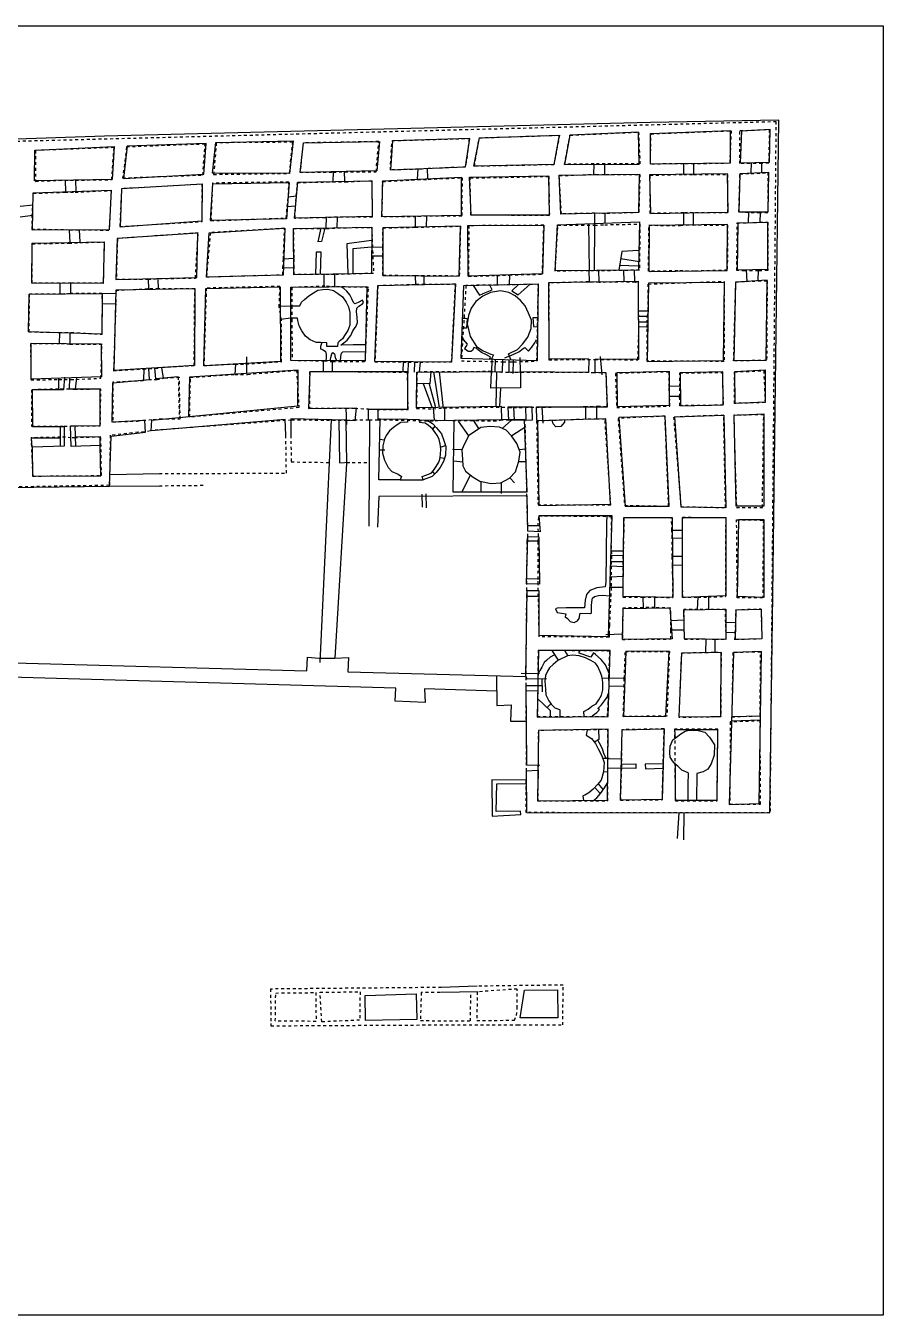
# Model space of a CAD drawing. Header units: inches. Extents: x -21 to 47.1, y -6.2 to 38.1.
# Drawn here: x 17.66 to 47.12, y -6.2 to 38.1 of the extents above; entities that cross this region are included whole.
import ezdxf

# ---------------------------------------------------------------- set-up
doc = ezdxf.new("R2010")
doc.units = ezdxf.units.IN
doc.header["$LTSCALE"] = 0.025
doc.header["$MEASUREMENT"] = 0
doc.linetypes.add('HIDDEN', pattern=[0.375, 0.25, -0.125])
doc.layers.add('3d-1', color=1, linetype='Continuous')
doc.layers.add('Walls', color=5, linetype='Continuous')
picture_1 = doc.add_image_def('image1.jpg', size_in_pixel=(5502, 3580))

msp = doc.modelspace()

# ---------------------------------------------------------------- linework, layer by layer
at = {"layer": '3d-1', "linetype": 'HIDDEN'}
msp.add_lwpolyline([(-16.827, 33.253), (43.434, 34.813), (43.231, 11.06), (34.853, 11.068), (34.861, 12.325), (34.861, 12.494), (34.869, 12.708), (34.869, 12.869), (34.853, 15.253), (34.853, 15.422), (34.853, 15.659), (34.853, 15.835), (34.875, 18.485), (34.875, 18.7), (34.875, 18.922), (34.875, 19.091), (34.891, 20.386), (34.906, 20.547), (34.906, 20.738), (34.906, 20.915), (34.818, 24.548), (34.455, 24.548), (34.266, 24.548), (34.029, 24.548), (33.824, 24.517), (32.023, 24.535), (31.661, 24.515), (29.766, 24.555), (29.444, 24.555), (29.001, 24.555), (28.699, 24.535), (26.79, 24.552), (22.205, 24.214), (21.945, 24.188), (21.737, 24.136), (21.528, 24.136), (20.564, 24.032), (20.538, 22.313), (13.288, 22.185)], dxfattribs=at)
for points in [[(28.623, 33.088), (29.7, 33.088), (29.788, 34.121), (27.194, 34.077), (27.085, 33.066), (28.227, 33.066)], [(31.147, 33.17), (30.188, 33.148), (30.244, 34.151), (32.898, 34.229), (32.775, 33.248), (31.482, 33.192)], [(33.244, 34.251), (35.998, 34.34), (35.809, 33.326), (33.076, 33.27)], [(37.189, 33.354), (36.174, 33.34), (36.359, 34.34), (38.719, 34.449), (38.761, 33.362), (37.566, 33.354)], [(40.262, 33.358), (39.126, 33.348), (39.14, 34.387), (41.898, 34.494), (41.845, 33.375), (40.619, 33.352)], [(42.541, 33.366), (42.199, 33.366), (42.199, 34.499), (43.206, 34.535), (43.188, 33.384), (42.954, 33.366)], [(19.378, 32.795), (20.617, 32.815), (20.696, 33.916), (18.001, 33.818), (18.001, 32.756), (19.004, 32.795)], [(20.991, 32.874), (23.745, 32.972), (23.824, 34.034), (21.128, 33.936)], [(26.721, 33.032), (26.834, 34.099), (24.21, 34.081), (24.117, 32.994)], [(26.997, 32.715), (28.205, 32.737), (28.645, 32.737), (29.546, 32.781), (29.568, 31.528), (28.359, 31.528), (27.942, 31.506), (26.909, 31.484), (26.931, 31.88), (26.953, 32.253)], [(31.493, 32.824), (32.653, 32.88), (32.642, 31.565), (31.437, 31.565), (31.069, 31.542), (29.909, 31.531), (29.921, 32.746), (31.125, 32.813)], [(32.931, 32.869), (35.63, 32.925), (35.652, 31.576), (32.954, 31.598)], [(37.59, 32.991), (38.759, 32.995), (38.726, 31.682), (37.574, 31.649), (37.215, 31.662), (36.068, 31.636), (35.992, 32.947), (37.253, 32.997)], [(40.606, 32.987), (41.775, 32.992), (41.775, 31.676), (40.592, 31.673), (40.268, 31.673), (39.119, 31.653), (39.112, 32.966), (40.268, 32.994)], [(42.972, 33.042), (43.152, 33.06), (43.152, 31.675), (42.882, 31.675), (42.487, 31.675), (42.163, 31.693), (42.199, 33.006), (42.577, 33.024)], [(19.358, 32.382), (20.597, 32.441), (20.519, 31.065), (19.476, 31.084), (19.161, 31.084), (17.883, 31.104), (17.883, 31.537), (17.902, 31.93), (17.922, 32.343), (19.004, 32.382)], [(20.892, 31.202), (23.725, 31.379), (23.725, 32.657), (20.951, 32.5)], [(26.684, 32.264), (26.703, 32.732), (24.079, 32.695), (24.023, 31.402), (26.609, 31.496), (26.646, 31.889)], [(26.515, 30.091), (26.553, 31.14), (24.004, 30.99), (23.873, 29.473), (26.497, 29.548), (26.497, 29.791)], [(26.865, 31.133), (27.986, 31.133), (28.381, 31.155), (29.546, 31.177), (29.612, 29.595), (28.271, 29.551), (27.92, 29.551), (26.887, 29.551), (26.887, 29.793), (26.887, 30.123)], [(31.426, 31.188), (32.597, 31.214), (32.558, 29.502), (31.352, 29.509), (31.043, 29.509), (29.933, 29.521), (29.931, 30.183), (29.933, 30.507), (29.936, 31.154), (31.043, 31.177)], [(32.871, 29.492), (33.839, 29.522), (34.278, 29.537), (35.413, 29.567), (35.459, 31.247), (32.886, 31.231)], [(37.552, 31.264), (38.762, 31.289), (38.747, 29.706), (37.371, 29.679), (37.017, 29.679), (35.855, 29.673), (35.946, 31.252), (37.21, 31.252)], [(40.567, 31.261), (41.775, 31.245), (41.763, 29.703), (40.637, 29.67), (40.063, 29.681), (39.057, 29.67), (39.074, 31.245), (40.153, 31.243)], [(42.882, 31.352), (43.152, 31.352), (43.152, 29.697), (42.829, 29.679), (42.361, 29.679), (42.091, 29.697), (42.109, 31.334), (42.469, 31.334)], [(17.883, 30.612), (19.142, 30.632), (19.515, 30.652), (20.361, 30.671), (20.322, 29.256), (19.22, 29.256), (18.827, 29.256), (17.883, 29.256)], [(23.489, 29.433), (23.587, 30.986), (20.814, 30.789), (20.774, 29.393), (21.856, 29.393), (22.25, 29.413)], [(37.431, 26.64), (38.691, 26.622), (38.727, 27.737), (38.727, 27.917), (38.727, 28.132), (38.709, 28.312), (38.709, 29.301), (38.601, 29.283), (38.205, 29.301), (37.359, 29.283), (36.999, 29.301), (35.632, 29.265), (35.632, 26.622), (36.766, 26.64), (36.964, 26.64), (37.215, 26.64)], [(39.05, 28.33), (39.05, 29.229), (41.659, 29.319), (41.659, 26.568), (39.014, 26.586), (39.014, 27.737), (39.014, 27.881), (39.014, 28.097)], [(42.829, 29.337), (43.134, 29.337), (43.116, 26.604), (41.983, 26.586), (42.055, 29.301), (42.415, 29.319)], [(18.886, 28.882), (17.784, 28.882), (17.765, 27.584), (18.807, 27.564), (19.22, 27.564), (20.283, 27.505), (20.302, 28.528), (20.283, 28.902), (19.201, 28.902)], [(20.676, 26.247), (21.699, 26.306), (21.896, 26.326), (22.112, 26.326), (22.348, 26.365), (23.45, 26.424), (23.469, 29.059), (22.23, 29.059), (21.856, 29.059), (20.774, 29), (20.755, 28.902), (20.755, 28.548)], [(26.368, 28.437), (26.395, 29.144), (23.865, 29.089), (23.783, 26.424), (24.844, 26.479), (25.225, 26.479), (26.449, 26.56), (26.449, 28.002)], [(28.205, 26.564), (29.326, 26.564), (29.436, 29.112), (28.293, 29.134), (27.942, 29.156), (26.799, 29.112), (26.799, 28.475), (26.799, 28.014), (26.821, 26.608), (27.92, 26.586)], [(29.661, 26.558), (30.637, 26.548), (30.805, 26.548), (31.032, 26.548), (31.209, 26.548), (32.294, 26.558), (32.422, 29.219), (31.367, 29.209), (31.042, 29.209), (29.76, 29.17)], [(32.629, 26.587), (33.783, 26.568), (34.059, 26.558), (34.286, 26.558), (34.424, 26.558), (35.223, 26.577), (35.272, 29.219), (34.306, 29.2), (33.852, 29.19), (32.787, 29.18)], [(17.843, 25.932), (18.807, 25.952), (18.984, 25.952), (19.22, 25.952), (19.397, 25.952), (20.243, 25.991), (20.283, 27.151), (19.181, 27.151), (18.827, 27.171), (17.824, 27.171)], [(25.279, 26.125), (26.966, 26.261), (27.048, 24.983), (23.293, 24.656), (23.32, 26.016), (24.844, 26.125)], [(28.667, 24.96), (28.975, 24.96), (29.436, 24.938), (29.744, 24.916), (30.799, 24.916), (30.777, 26.19), (28.249, 26.212), (27.92, 26.212), (27.414, 26.212), (27.414, 24.96)], [(31.088, 24.955), (31.651, 24.939), (32.026, 24.97), (33.824, 25.002), (34.027, 25.002), (34.262, 24.986), (34.418, 24.986), (36.857, 25.017), (37.31, 25.033), (37.638, 25.017), (37.607, 26.174), (37.451, 26.174), (37.185, 26.174), (36.997, 26.189), (36.778, 26.189), (34.418, 26.189), (34.246, 26.189), (34.012, 26.189), (33.808, 26.205), (33.652, 26.22), (31.104, 26.205)], [(39.764, 25.705), (39.764, 26.205), (37.92, 26.158), (37.966, 24.986), (39.795, 25.033), (39.78, 25.361)], [(40.139, 25.705), (40.139, 26.174), (41.593, 26.189), (41.624, 25.064), (40.139, 25.049), (40.124, 25.361)], [(42.015, 26.205), (43.016, 26.252), (43.062, 25.158), (42.015, 25.127)], [(22.042, 24.575), (22.286, 24.602), (22.967, 24.602), (22.939, 26.016), (22.45, 25.989), (22.178, 25.935), (21.906, 25.935), (21.688, 25.907), (20.654, 25.853), (20.654, 24.493), (21.497, 24.52), (21.688, 24.548)], [(17.863, 24.34), (18.846, 24.34), (18.984, 24.34), (19.22, 24.34), (19.358, 24.359), (20.224, 24.359), (20.243, 25.618), (19.378, 25.598), (19.161, 25.618), (18.945, 25.618), (18.787, 25.618), (17.863, 25.598)], [(37.763, 21.642), (37.56, 24.58), (37.279, 24.58), (36.888, 24.58), (35.215, 24.517), (35.262, 21.642)], [(39.748, 21.595), (39.623, 24.689), (38.013, 24.611), (38.232, 21.627)], [(41.702, 21.549), (41.64, 24.72), (39.92, 24.658), (40.171, 21.58)], [(42.078, 21.549), (42.969, 21.549), (43.016, 24.736), (41.984, 24.72)], [(17.843, 23.946), (17.902, 22.629), (20.263, 22.648), (20.243, 23.966), (19.358, 23.946), (19.22, 23.946), (19.024, 23.966), (18.866, 23.966)], [(37.701, 17.183), (37.701, 17.097), (35.302, 17.109), (35.278, 18.48), (35.265, 18.688), (35.265, 18.92), (35.265, 19.079), (35.265, 20.388), (35.278, 20.56), (35.278, 20.719), (35.265, 20.914), (35.29, 21.269), (37.775, 21.245), (37.775, 20.058), (37.787, 19.887), (37.775, 19.691), (37.775, 19.532), (37.775, 19.153), (37.775, 18.798), (37.714, 17.501)], [(39.859, 20.769), (39.847, 21.192), (38.215, 21.192), (38.191, 20.044), (38.178, 19.887), (38.178, 19.681), (38.178, 19.488), (38.178, 19.173), (38.178, 18.787), (38.178, 18.472), (38.843, 18.472), (39.279, 18.472), (39.896, 18.46), (39.883, 19.56), (39.871, 19.874), (39.871, 20.503)], [(40.222, 18.472), (40.754, 18.472), (41.105, 18.472), (41.709, 18.497), (41.721, 21.192), (40.222, 21.204), (40.21, 20.757), (40.21, 20.467), (40.21, 19.862), (40.21, 19.548)], [(42.084, 21.132), (43.003, 21.119), (42.979, 18.448), (42.108, 18.448)], [(38.16, 17.019), (39.823, 17.034), (39.823, 17.312), (39.823, 17.687), (39.823, 18.098), (39.267, 18.11), (38.868, 18.11), (38.178, 18.098), (38.168, 17.525), (38.163, 17.171)], [(41.709, 17.59), (41.697, 18.049), (41.129, 18.049), (40.754, 18.049), (40.27, 18.049), (40.27, 17.687), (40.27, 17.324), (40.295, 17.022), (41.044, 17.034), (41.359, 17.022), (41.721, 17.022), (41.721, 17.24)], [(42.06, 17.614), (42.06, 18.037), (42.919, 18.074), (42.955, 17.034), (42.024, 17.01), (42.036, 17.252)], [(35.251, 15.241), (35.241, 14.371), (37.643, 14.371), (37.706, 15.409), (37.694, 15.712), (37.73, 16.618), (35.263, 16.642), (35.251, 15.861), (35.251, 15.641), (35.251, 15.371)], [(38.226, 15.675), (38.262, 16.606), (39.773, 16.606), (39.689, 14.382), (38.189, 14.37), (38.226, 15.385)], [(40.197, 16.558), (41.007, 16.57), (41.345, 16.582), (41.551, 16.57), (41.539, 14.358), (40.112, 14.334)], [(41.919, 14.359), (42.892, 14.394), (42.909, 16.585), (41.955, 16.568)], [(41.849, 11.355), (42.909, 11.355), (42.892, 14.218), (41.866, 14.182)], [(35.263, 12.34), (35.253, 11.47), (37.655, 11.47), (37.665, 12.45), (37.655, 13.051), (37.665, 13.921), (35.273, 13.891), (35.263, 12.961), (35.263, 12.74), (35.263, 12.47)], [(38.124, 12.588), (38.092, 11.497), (39.535, 11.514), (39.546, 12.192), (39.557, 12.588), (39.595, 13.944), (38.14, 13.917), (38.124, 12.929)], [(39.981, 11.47), (41.412, 11.47), (41.442, 13.931), (39.951, 13.941), (39.966, 12.783), (39.961, 12.555)]]:
    msp.add_lwpolyline(points, close=True, dxfattribs=at)
at = {"layer": 'Walls'}
for points in [[(35.26, 12.516), (34.854, 12.495), (34.865, 11.07), (43.231, 11.06), (43.328, 18.551), (43.537, 34.862), (39.131, 34.775), (20.365, 34.307), (7.301, 33.86), (-14.378, 33.164)], [(37.18, 33.344), (37.165, 32.984)], [(37.559, 32.989), (37.556, 33.346)], [(40.275, 32.993), (40.27, 33.358)], [(40.604, 33.361), (40.604, 32.997)], [(42.585, 33.043), (42.594, 33.387)], [(42.934, 33.397), (42.934, 33.06)], [(19.015, 32.791), (19.029, 32.397)], [(19.372, 32.797), (19.378, 32.408)], [(28.227, 32.752), (28.238, 33.086)], [(28.607, 33.095), (28.618, 32.759)], [(31.131, 33.191), (31.114, 32.827)], [(31.471, 32.843), (31.465, 33.203)], [(17.471, 31.906), (17.913, 31.953)], [(26.655, 31.895), (26.935, 31.913)], [(26.968, 32.252), (26.677, 32.212)], [(17.903, 31.583), (17.471, 31.529)], [(27.979, 31.155), (27.997, 31.514)], [(28.366, 31.521), (28.348, 31.163)], [(31.039, 31.553), (31.039, 31.182)], [(31.427, 31.191), (31.444, 31.56)], [(37.207, 31.656), (37.207, 31.307)], [(37.573, 31.32), (37.568, 31.664)], [(40.271, 31.258), (40.276, 31.675)], [(40.594, 31.68), (40.59, 31.261)], [(42.494, 31.341), (42.504, 31.701)], [(42.89, 31.701), (42.878, 31.347)], [(19.156, 31.083), (19.177, 30.655)], [(19.502, 31.085), (19.516, 30.661)], [(27.941, 31.149), (27.822, 30.688), (27.703, 30.673), (27.807, 31.149)], [(36.992, 31.3), (37.023, 29.693)], [(37.207, 31.307), (37.186, 29.691)], [(29.546, 30.718), (28.699, 30.614), (28.729, 29.589)], [(27.793, 29.559), (27.807, 30.317), (27.644, 30.317), (27.614, 29.559)], [(28.907, 29.574), (28.907, 30.451), (29.546, 30.51)], [(29.546, 30.495), (29.933, 30.51)], [(29.546, 30.198), (29.933, 30.198)], [(38.717, 30.376), (38.137, 30.347), (38.033, 29.708)], [(26.871, 29.79), (26.514, 29.777)], [(26.525, 30.091), (26.869, 30.114)], [(37.003, 29.689), (37.015, 29.304)], [(37.357, 29.309), (37.35, 29.693)], [(38.063, 29.871), (38.702, 29.856)], [(38.747, 29.99), (38.093, 30.094)], [(38.2, 29.702), (38.205, 29.321)], [(38.586, 29.326), (38.58, 29.707)], [(42.442, 29.318), (42.423, 29.711)], [(42.828, 29.717), (42.816, 29.339)], [(18.848, 28.893), (18.848, 29.251)], [(19.205, 29.25), (19.198, 28.894)], [(21.867, 29.408), (21.878, 29.045)], [(22.226, 29.052), (22.214, 29.416)], [(27.909, 29.131), (27.915, 29.562)], [(28.275, 29.568), (28.272, 29.134)], [(31.042, 29.514), (31.047, 29.202)], [(31.351, 29.208), (31.346, 29.512)], [(33.857, 29.531), (33.857, 29.2)], [(34.282, 29.209), (34.29, 29.544)], [(37.01, 26.643), (35.64, 26.653), (35.63, 29.284), (38.697, 29.328), (38.719, 26.631), (37.223, 26.642)], [(20.77, 28.904), (20.284, 28.893)], [(26.772, 28.482), (27.084, 28.481), (27.136, 28.606), (27.24, 28.7), (27.386, 28.825), (27.553, 28.929), (27.699, 29.013), (27.866, 29.044), (28.043, 29.054), (28.231, 29.002), (28.377, 28.909), (28.544, 28.783), (28.669, 28.606), (28.753, 28.439), (28.794, 28.252), (28.794, 28.001), (28.794, 27.814), (28.732, 27.626), (28.617, 27.459), (28.544, 27.344), (28.429, 27.251), (28.388, 27.209), (28.377, 27.084), (28.012, 27.084), (28.012, 27.209), (27.793, 27.219), (27.637, 27.219), (27.438, 27.313), (27.272, 27.438), (27.146, 27.616), (27.052, 27.793), (27.011, 27.97), (27, 28.054), (26.77, 28.052)], [(29.334, 27.136), (28.909, 27.136), (28.482, 27.126), (28.596, 27.209), (28.701, 27.303), (28.826, 27.459), (28.899, 27.616), (29.014, 27.782), (29.055, 27.908), (29.045, 28.095), (29.024, 28.272), (29.034, 28.398), (29.107, 28.471), (29.233, 28.544), (29.264, 28.596), (29.233, 28.669), (29.087, 28.596), (28.972, 28.544), (28.92, 28.596), (28.867, 28.721), (28.794, 28.856), (28.69, 28.982), (28.586, 29.075), (28.513, 29.117)], [(34.337, 26.614), (34.25, 26.834), (34.552, 26.98), (34.73, 27.157), (34.907, 27.407), (35.022, 27.699), (35.032, 27.981), (34.938, 28.231), (34.824, 28.481), (34.657, 28.658), (34.479, 28.825), (34.26, 28.94), (33.968, 28.992), (33.624, 28.94), (33.363, 28.815), (33.123, 28.627), (32.967, 28.398), (32.873, 28.147), (32.831, 27.866), (32.925, 27.428), (33.144, 27.084), (33.374, 26.938), (33.645, 26.813), (33.728, 26.792), (33.654, 26.634)], [(33.03, 29.182), (33.249, 28.846), (33.457, 28.94), (33.687, 29.023), (33.601, 29.194)], [(34.588, 29.215), (34.365, 28.992), (34.584, 28.856), (34.996, 29.224)], [(20.281, 28.547), (20.76, 28.562)], [(26.411, 28.468), (26.772, 28.482)], [(26.77, 28.052), (26.413, 28.009)], [(32.676, 28.058), (32.769, 28.054), (32.831, 28.043), (32.81, 27.709), (32.664, 27.716)], [(35.251, 28.07), (35.084, 28.064), (35.105, 27.772), (35.246, 27.758)], [(38.706, 28.306), (39.049, 28.306)], [(39.046, 28.108), (38.707, 28.108)], [(38.709, 27.926), (39.043, 27.926)], [(18.824, 27.188), (18.834, 27.551)], [(19.174, 27.539), (19.174, 27.184)], [(39.04, 27.748), (38.71, 27.754)], [(27.833, 27.217), (27.783, 27.084), (27.783, 27), (27.877, 26.969), (27.96, 26.907), (27.981, 26.802), (27.981, 26.677), (27.97, 26.604)], [(33.585, 26.636), (33.624, 26.688), (33.614, 26.729), (33.468, 26.802), (33.322, 26.875), (33.217, 26.959), (33.134, 27.021), (33.061, 27.053), (33.009, 26.948), (32.956, 26.907), (32.863, 26.907), (32.769, 26.98), (32.748, 27.011), (32.821, 27.115), (32.842, 27.157), (32.769, 27.24), (32.706, 27.324), (32.653, 27.42)], [(34.125, 26.698), (34.427, 26.813), (34.605, 26.896), (34.751, 27.011), (34.813, 27.053), (34.938, 26.927), (35.053, 27.063), (35.147, 27.209), (35.21, 27.324)], [(25.242, 26.729), (25.242, 26.149)], [(27.885, 26.594), (27.885, 26.21)], [(28.116, 26.594), (28.148, 26.708), (28.179, 26.834), (28.21, 26.875), (28.273, 26.834), (28.294, 26.708), (28.325, 26.625), (28.346, 26.583)], [(28.194, 26.592), (28.194, 26.21)], [(28.471, 26.594), (28.492, 26.74), (28.513, 26.854), (28.555, 26.896), (29.329, 26.906)], [(34.019, 24.563), (34.003, 25.019), (31.082, 24.97), (31.099, 26.203), (34.036, 26.219), (34.052, 26.622)], [(33.679, 26.674), (33.663, 26.155)], [(33.79, 26.63), (33.777, 26.218)], [(34.263, 26.616), (34.263, 26.203), (34.661, 26.209)], [(34.407, 26.612), (34.393, 26.155)], [(37.01, 26.643), (36.998, 26.194), (34.661, 26.209), (34.647, 26.701)], [(35.245, 24.528), (35.224, 24.562), (35.21, 25.012), (37.646, 25.012), (37.603, 26.18), (37.223, 26.194), (37.223, 26.642)], [(37.4, 26.74), (37.452, 26.114)], [(13.609, 22.195), (20.544, 22.281), (20.601, 24), (21.776, 24.143), (21.748, 24.544), (20.63, 24.487), (20.658, 25.833), (21.91, 25.95), (21.886, 26.321)], [(21.723, 26.322), (21.712, 25.931)], [(26.599, 24.035), (26.58, 24.574), (21.97, 24.184), (21.989, 24.555), (27.008, 25.038), (27.026, 26.265), (23.29, 26.023), (23.254, 24.677)], [(22.9, 26.042), (22.137, 25.968), (22.097, 26.344)], [(22.331, 26.358), (22.384, 25.992)], [(24.86, 26.125), (24.878, 26.477)], [(29.463, 20.904), (29.487, 24.552), (29.439, 24.552), (29.439, 24.931), (30.79, 24.931), (30.79, 26.21), (27.425, 26.21), (27.378, 24.954), (29.013, 24.978), (28.965, 24.528), (28.657, 24.552), (28.681, 23.059), (28.277, 16.376), (28.752, 16.403), (28.728, 15.906), (34.842, 15.74), (34.89, 18.701), (35.292, 18.701), (35.292, 17.161), (37.686, 17.114)], [(30.625, 26.558), (30.612, 26.219)], [(30.805, 26.556), (30.79, 26.171)], [(31.016, 26.555), (31.001, 26.203)], [(31.58, 26.206), (31.548, 25.801), (31.093, 25.816)], [(31.209, 26.553), (31.183, 26.204)], [(31.668, 26.206), (31.866, 24.983)], [(31.871, 26.208), (32.007, 24.957)], [(34.661, 26.209), (34.657, 25.666), (33.645, 25.655), (33.665, 26.217)], [(33.831, 26.218), (33.812, 25.009)], [(18.996, 26.023), (18.959, 25.596), (17.881, 25.596), (17.899, 24.332), (18.977, 24.332), (18.977, 23.663), (17.881, 23.626), (17.899, 22.623), (20.241, 22.641), (20.223, 23.682), (19.219, 23.645), (19.2, 24.351), (20.223, 24.37), (20.223, 25.614), (19.163, 25.614), (19.178, 26.005)], [(18.791, 25.991), (18.791, 25.596)], [(19.407, 26.013), (19.355, 25.614)], [(31.316, 25.809), (31.625, 24.979)], [(31.517, 25.802), (31.745, 24.981)], [(40.153, 25.714), (39.781, 25.707)], [(33.968, 25.655), (33.933, 25.018)], [(39.781, 25.38), (40.158, 25.374)], [(28.664, 24.973), (28.681, 24.407)], [(29.796, 22.506), (29.838, 24.581), (29.765, 24.581), (29.773, 24.931)], [(31.659, 24.98), (31.69, 24.549)], [(32.049, 24.987), (32.049, 24.541)], [(34.415, 24.998), (34.444, 24.551)], [(34.828, 24.998), (34.842, 24.558)], [(35.392, 25.012), (35.429, 24.446)], [(36.888, 25.012), (36.897, 24.578)], [(37.266, 25.012), (37.266, 24.589)], [(28.657, 24.552), (26.766, 24.593), (26.766, 24.035)], [(28.152, 24.563), (27.77, 16.231)], [(28.422, 24.557), (28.439, 23.087), (28.792, 23.106)], [(30.776, 24.571), (29.838, 24.581)], [(31.194, 24.561), (32.367, 24.534)], [(31.444, 24.555), (31.632, 24.435), (31.778, 24.289), (31.945, 24.081), (32.028, 23.851), (32.091, 23.643), (32.08, 23.351), (32.018, 23.132), (31.903, 22.923), (31.757, 22.757), (31.621, 22.611), (31.319, 22.506)], [(32.522, 24.52), (32.873, 24.013), (32.69, 23.633), (32.648, 23.535), (32.324, 23.549)], [(33.225, 24.267), (33.042, 24.548)], [(34.042, 24.281), (34.338, 24.534)], [(36.177, 24.556), (36.168, 24.478), (36.041, 24.337), (35.872, 24.323), (35.787, 24.421), (35.745, 24.534), (35.744, 24.543)], [(17.881, 23.626), (17.862, 23.942), (18.847, 23.942)], [(18.847, 24.332), (18.847, 23.659)], [(19.353, 24.354), (19.366, 23.65)], [(20.223, 23.682), (20.223, 23.979), (19.36, 23.963)], [(31.719, 24.348), (31.639, 24.239)], [(32.648, 23.535), (32.662, 23.197), (32.676, 22.986), (32.775, 22.803), (33.028, 22.592), (33.268, 22.451), (33.648, 22.381), (33.986, 22.395), (34.281, 22.564), (34.492, 22.775), (34.605, 23.141), (34.647, 23.45), (34.535, 23.746), (34.352, 24.013), (34.169, 24.21), (33.943, 24.309), (33.605, 24.337), (33.296, 24.295), (32.873, 24.013)], [(34.366, 24.027), (34.844, 24.337)], [(30.004, 23.518), (29.816, 23.518)], [(29.824, 23.899), (29.98, 23.877)], [(31.916, 23.626), (32.079, 23.681)], [(34.619, 23.549), (34.844, 23.563)], [(32.045, 23.229), (31.898, 23.256)], [(32.676, 23.113), (32.367, 23.141)], [(34.591, 23.127), (34.83, 23.127)], [(20.557, 22.682), (22.253, 22.716)], [(31.636, 22.782), (31.704, 22.7)], [(32.93, 22.648), (32.648, 22.085)], [(20.544, 22.281), (22.253, 22.298)], [(30.526, 22.496), (29.796, 22.506)], [(33.296, 22.437), (33.296, 22.085)], [(34, 22.423), (34, 22.029)], [(34.309, 22.564), (34.45, 22.395)], [(37.686, 17.114), (37.804, 21.259), (35.292, 21.259), (35.34, 20.714), (34.913, 20.738), (34.89, 21.946), (29.795, 21.923), (29.747, 20.88)], [(31.267, 22.006), (31.277, 21.558)], [(31.413, 22.016), (31.423, 21.537)], [(35.322, 20.918), (34.91, 20.918)], [(37.629, 21.259), (37.615, 21.022), (37.591, 18.985), (37.567, 18.82), (37.283, 18.796), (37.046, 18.701), (36.927, 18.559), (36.88, 18.369), (36.856, 18.109), (36.228, 18.104), (35.915, 18.094), (35.866, 18.065), (35.915, 17.938), (36.218, 17.898), (36.199, 17.791), (36.277, 17.732), (36.365, 17.634), (36.502, 17.605), (36.62, 17.654), (36.678, 17.742), (36.698, 17.859), (36.708, 17.918), (37.06, 17.908), (37.099, 17.928), (37.099, 18.172), (37.109, 18.309), (37.139, 18.437), (37.207, 18.495), (37.334, 18.525), (37.462, 18.535), (37.726, 18.52)], [(35.291, 20.397), (34.903, 20.397)], [(40.221, 20.763), (39.87, 20.763)], [(39.872, 20.499), (40.221, 20.505)], [(38.197, 20.045), (37.769, 20.045)], [(38.192, 19.517), (37.755, 19.535)], [(38.194, 19.679), (37.759, 19.679)], [(38.196, 19.893), (37.765, 19.902)], [(40.221, 19.862), (39.877, 19.862)], [(39.88, 19.577), (40.221, 19.57)], [(35.314, 19.097), (34.871, 19.091)], [(38.189, 19.176), (37.744, 19.161)], [(38.186, 18.807), (37.734, 18.807)], [(35.292, 18.497), (34.886, 18.497)], [(38.88, 18.095), (38.875, 18.478)], [(39.264, 18.473), (39.264, 18.101)], [(40.745, 18.046), (40.758, 18.481)], [(41.114, 18.493), (41.114, 18.052)], [(39.824, 17.672), (40.277, 17.691)], [(40.285, 17.336), (39.846, 17.336)], [(41.714, 17.607), (42.059, 17.597)], [(38.164, 17.202), (37.59, 17.18)], [(41.028, 16.575), (41.035, 17.031)], [(41.34, 17.026), (41.34, 16.58)], [(42.051, 17.255), (41.714, 17.25)], [(33.843, 15.246), (31.359, 15.321), (31.384, 14.853), (30.349, 14.902), (30.374, 15.345), (13.892, 15.813), (13.892, 16.306), (27.319, 15.936), (27.344, 16.404), (27.738, 16.38), (28.277, 16.376)], [(35.828, 16.485), (35.681, 16.407), (35.563, 16.309), (35.475, 16.23), (35.397, 16.064), (35.328, 15.956), (35.289, 15.878), (35.289, 15.839), (34.682, 15.849)], [(36.842, 14.365), (36.836, 14.547), (36.983, 14.625), (37.11, 14.723), (37.257, 14.811), (37.355, 14.948), (37.443, 15.105), (37.492, 15.291), (37.492, 15.555), (37.453, 15.751), (37.394, 15.907), (37.316, 16.084), (37.237, 16.201), (37.071, 16.299), (36.895, 16.387), (36.67, 16.455), (36.444, 16.475), (36.278, 16.455), (35.945, 16.299), (35.779, 16.162), (35.651, 16.044), (35.583, 15.927), (35.514, 15.78), (35.495, 15.584), (35.514, 15.31), (35.534, 15.115), (35.632, 14.909), (35.71, 14.792), (35.837, 14.665), (35.994, 14.606), (36.014, 14.596), (36.014, 14.354)], [(35.966, 16.309), (35.743, 16.638)], [(36.292, 16.457), (36.185, 16.638)], [(37.717, 15.829), (37.58, 16.142), (37.433, 16.328), (37.237, 16.504), (37.169, 16.553), (37.071, 16.407), (36.67, 16.544), (36.689, 16.622)], [(33.837, 15.767), (33.849, 14.754), (34.339, 14.767), (34.314, 14.213), (34.852, 14.213)], [(34.842, 15.74), (34.878, 15.663), (35.553, 15.673)], [(35.387, 15.663), (35.407, 15.222)], [(37.463, 15.682), (37.727, 15.702), (38.256, 15.692)], [(35.397, 15.428), (34.839, 15.428), (34.868, 12.707), (35.328, 12.697)], [(34.848, 15.262), (35.269, 15.252)], [(37.12, 14.391), (37.286, 14.508), (37.374, 14.606), (37.316, 14.645), (37.443, 14.772), (37.551, 14.909), (37.639, 15.036), (37.678, 15.173)], [(38.246, 15.399), (37.688, 15.408)], [(35.69, 14.349), (35.69, 14.567), (35.248, 14.993)], [(35.573, 14.68), (35.704, 14.801)], [(41.903, 14.224), (42.893, 14.256)], [(41.914, 14.365), (42.904, 14.398)], [(36.953, 13.911), (36.914, 13.735), (37.1, 13.617), (37.237, 13.441), (37.325, 13.255), (37.453, 13.02), (37.531, 12.786), (37.511, 12.472), (37.433, 12.179), (37.306, 12.032), (37.159, 11.875), (37.002, 11.748), (36.875, 11.67), (36.797, 11.64), (36.822, 11.487)], [(37.345, 13.94), (37.355, 13.578), (37.204, 13.484)], [(40.419, 12.433), (40.204, 12.531), (40.067, 12.668), (39.969, 12.737), (39.881, 12.844), (39.802, 12.971), (39.793, 13.128), (39.802, 13.353), (39.891, 13.568), (40.018, 13.666), (40.165, 13.774), (40.321, 13.872), (40.439, 13.901), (40.762, 13.891), (40.997, 13.833), (41.154, 13.657), (41.32, 13.402), (41.31, 13.04), (41.212, 12.746), (41.095, 12.56), (40.938, 12.472), (40.713, 12.414), (40.703, 11.494)], [(39.989, 13.615), (39.967, 13.919), (41.425, 13.919), (41.403, 11.484), (39.989, 11.484), (39.989, 12.691), (40.011, 12.723)], [(37.311, 13.551), (37.365, 13.471), (37.463, 13.275), (37.511, 13.108), (37.58, 12.962), (37.58, 12.932)], [(37.707, 12.932), (37.482, 12.932)], [(37.668, 12.913), (38.109, 12.923)], [(37.659, 12.459), (37.51, 12.468)], [(38.119, 12.737), (38.618, 12.746), (38.618, 12.58), (37.658, 12.59)], [(39.558, 12.746), (38.941, 12.737), (38.951, 12.57), (39.568, 12.59)], [(40.419, 12.433), (40.409, 12.022), (40.409, 11.494)], [(34.854, 12.182), (33.675, 12.196), (33.689, 10.949), (34.673, 11.005), (34.66, 11.115), (33.828, 11.102), (33.842, 12.058), (34.84, 12.072)], [(37.166, 11.49), (37.277, 11.572), (37.404, 11.729), (37.541, 11.915), (37.639, 12.071), (37.656, 12.11)], [(37.329, 12.059), (37.496, 11.854)], [(37.214, 11.934), (37.399, 11.723)], [(40.098, 11.061), (40.044, 10.174)], [(40.274, 11.06), (40.26, 10.132)], [(33.201, 4.912), (31.923, 4.885)], [(33.173, 5.105), (31.937, 5.063)]]:
    msp.add_lwpolyline(points, dxfattribs=at)
for points in [[(24.08, 33.035), (24.189, 34.09), (26.854, 34.144), (26.723, 33.024)], [(27.09, 33.057), (27.21, 34.079), (29.821, 34.123), (29.723, 33.122)], [(30.191, 33.155), (32.769, 33.253), (32.921, 34.232), (30.267, 34.145)], [(33.052, 33.275), (33.247, 34.253), (35.989, 34.34), (35.804, 33.329)], [(38.741, 33.351), (38.719, 34.449), (36.359, 34.34), (36.174, 33.34)], [(39.126, 33.345), (39.126, 34.395), (41.868, 34.502), (41.868, 33.375)], [(42.264, 34.487), (43.223, 34.548), (43.208, 33.406), (42.218, 33.375)], [(17.967, 32.774), (17.977, 33.829), (20.697, 33.949), (20.632, 32.818)], [(21.023, 32.85), (23.786, 33.003), (23.862, 34.057), (21.143, 33.97)], [(29.897, 31.535), (29.93, 32.774), (32.627, 32.894), (32.627, 31.578)], [(32.965, 31.589), (32.91, 32.894), (35.619, 32.948), (35.64, 31.589)], [(36.043, 31.633), (35.989, 32.97), (38.741, 33.003), (38.719, 31.687)], [(41.792, 31.701), (41.776, 33.01), (39.096, 32.98), (39.126, 31.655)], [(42.203, 33.025), (43.177, 33.071), (43.162, 31.701), (42.172, 31.701)], [(17.923, 32.361), (20.599, 32.448), (20.523, 31.089), (17.89, 31.078)], [(20.904, 31.198), (23.721, 31.404), (23.732, 32.655), (20.947, 32.503)], [(24.004, 31.415), (24.091, 32.666), (26.712, 32.72), (26.625, 31.47)], [(27.014, 32.731), (29.549, 32.774), (29.56, 31.546), (26.895, 31.491)], [(23.873, 29.469), (23.96, 30.991), (26.56, 31.143), (26.506, 29.534)], [(26.873, 29.545), (26.862, 31.133), (29.549, 31.187), (29.538, 29.589)], [(32.551, 29.502), (32.595, 31.22), (29.93, 31.154), (29.93, 29.523)], [(32.856, 31.241), (35.456, 31.252), (35.412, 29.578), (32.867, 29.502)], [(35.847, 29.676), (35.934, 31.263), (38.752, 31.361), (38.719, 29.708)], [(41.761, 29.692), (41.776, 31.275), (39.081, 31.244), (39.066, 29.692), (39.111, 29.661)], [(42.142, 31.336), (43.147, 31.351), (43.147, 29.722), (42.111, 29.707)], [(17.88, 30.632), (20.36, 30.676), (20.327, 29.241), (17.869, 29.262)], [(23.536, 29.447), (23.569, 30.98), (20.806, 30.795), (20.762, 29.382)], [(39.02, 26.556), (39.066, 29.265), (41.655, 29.296), (41.624, 26.586)], [(41.99, 26.601), (43.101, 26.617), (43.132, 29.357), (42.05, 29.296)], [(17.782, 28.882), (20.284, 28.903), (20.273, 27.501), (17.76, 27.588)], [(20.697, 26.261), (20.773, 29.023), (23.471, 29.077), (23.46, 26.424)], [(23.775, 26.413), (23.852, 29.077), (26.408, 29.132), (26.419, 26.566)], [(26.764, 26.598), (26.775, 29.121), (29.386, 29.143), (29.32, 26.588)], [(29.658, 26.566), (29.756, 29.175), (32.431, 29.23), (32.29, 26.544)], [(32.714, 29.175), (35.271, 29.23), (35.227, 26.62), (35.227, 26.588), (32.627, 26.664)], [(17.847, 25.957), (17.847, 27.196), (20.251, 27.175), (20.262, 26.044)], [(39.781, 26.221), (37.969, 26.175), (37.984, 25.018), (39.781, 25.064)], [(41.624, 25.079), (41.609, 26.206), (40.147, 26.175), (40.162, 25.049)], [(42.02, 26.221), (43.071, 26.282), (43.071, 25.17), (42.035, 25.125)], [(35.055, 24.998), (34.225, 24.998), (34.253, 24.548), (35.07, 24.562)], [(31.319, 22.506), (31.277, 22.611), (31.413, 22.663), (31.59, 22.736), (31.673, 22.819), (31.757, 22.965), (31.851, 23.111), (31.892, 23.215), (31.913, 23.372), (31.924, 23.56), (31.903, 23.737), (31.861, 23.883), (31.809, 24.018), (31.726, 24.133), (31.632, 24.248), (31.496, 24.373), (31.381, 24.446), (31.277, 24.456), (31.204, 24.467), (31.194, 24.561), (30.776, 24.571), (30.776, 24.488), (30.547, 24.467), (30.422, 24.394), (30.297, 24.3), (30.161, 24.185), (30.046, 24.029), (29.984, 23.893), (29.931, 23.664), (29.921, 23.414), (29.984, 23.174), (30.109, 22.923), (30.244, 22.788), (30.453, 22.694), (30.568, 22.621), (30.526, 22.496)], [(32.367, 24.534), (32.339, 22.085), (34.887, 22.085), (34.802, 24.576)], [(35.292, 21.615), (37.757, 21.662), (37.591, 24.599), (35.245, 24.528)], [(39.771, 21.591), (39.629, 24.694), (38.041, 24.647), (38.254, 21.591)], [(39.961, 24.67), (41.643, 24.718), (41.714, 21.544), (40.174, 21.567)], [(41.998, 24.718), (43.017, 24.765), (43.017, 21.591), (42.07, 21.591)], [(38.207, 21.212), (39.866, 21.212), (39.889, 18.464), (38.183, 18.488)], [(40.221, 21.212), (41.714, 21.212), (41.714, 18.512), (40.221, 18.464)], [(42.164, 21.141), (43.017, 21.141), (43.017, 18.464), (42.117, 18.488)], [(34.906, 20.551), (35.288, 20.541), (35.318, 18.916), (34.867, 18.926)], [(38.16, 17.019), (38.183, 18.085), (39.795, 18.109), (39.866, 17.043)], [(40.269, 18.038), (41.714, 18.062), (41.714, 17.019), (40.292, 17.043)], [(42.07, 18.038), (42.923, 18.062), (42.946, 17.043), (42.046, 17.019)], [(35.235, 14.343), (37.672, 14.376), (37.737, 16.638), (35.279, 16.638)], [(39.652, 14.387), (39.771, 16.616), (38.281, 16.605), (38.194, 14.365)], [(40.206, 16.561), (41.544, 16.583), (41.534, 14.354), (41.196, 14.354), (40.598, 14.343), (40.109, 14.354)], [(41.98, 16.572), (41.827, 11.342), (42.861, 11.386), (42.937, 16.605)], [(35.246, 11.473), (37.65, 11.494), (37.672, 13.93), (35.279, 13.887)], [(38.15, 13.908), (39.597, 13.952), (39.532, 11.516), (38.096, 11.494)], [(34.643, 4.02), (34.794, 4.967), (35.934, 4.981), (35.948, 4.02)], [(29.34, 3.924), (29.327, 4.789), (31.071, 4.844), (31.099, 3.965)]]:
    msp.add_lwpolyline(points, close=True, dxfattribs=at)
at = {"layer": 'Walls', "linetype": 'HIDDEN'}
for points in [[(22.9, 26.042), (22.935, 24.646)], [(22.253, 22.716), (26.617, 22.732), (26.599, 24.035)], [(26.766, 24.035), (26.784, 23.117), (28.071, 23.1)], [(28.68, 23.1), (29.477, 23.095)], [(22.253, 22.298), (23.775, 22.314)], [(31.937, 5.063), (26.071, 5.008), (26.085, 3.828)], [(26.085, 3.828), (26.085, 3.745), (31.291, 3.773), (34.56, 3.773), (36.113, 3.773), (36.126, 5.146)], [(31.25, 4.885), (31.222, 3.924), (32.94, 3.91), (32.953, 4.885)], [(31.896, 4.885), (31.25, 4.885)], [(33.173, 4.912), (33.159, 3.924), (34.451, 3.937), (34.519, 4.102), (34.547, 4.349), (34.547, 5.008), (33.173, 4.912)], [(36.126, 5.146), (33.173, 5.105)]]:
    msp.add_lwpolyline(points, dxfattribs=at)
for points in [[(26.236, 3.91), (26.25, 4.871), (27.623, 4.885), (27.637, 3.896)], [(27.829, 3.882), (27.774, 4.899), (29.148, 4.912), (29.134, 3.937)]]:
    msp.add_lwpolyline(points, close=True, dxfattribs=at)

# ---------------------------------------------------------------- pictures from other files: only their frames are drawn
image = msp.add_image(picture_1, insert=(-20.959, -6.198), size_in_units=(68.08, 44.298))
image.dxf.flags = 7

doc.saveas('drawing.dxf')
